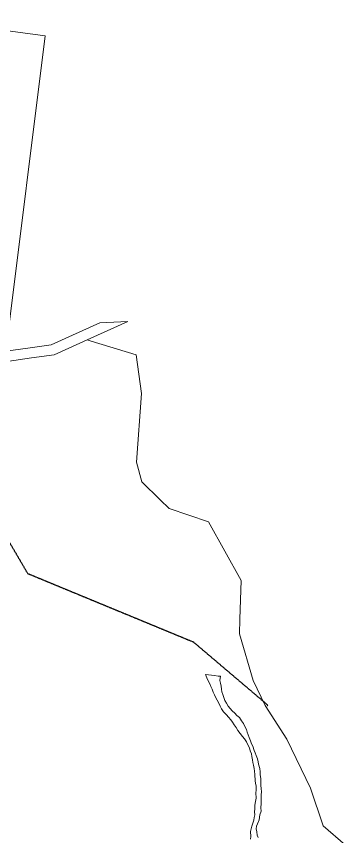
# Model space of a CAD drawing. Header units: metres. Extents: x 209078 to 212397, y 6290320 to 6293148.
# Drawn here: x 211602 to 212243, y 6291434 to 6293033 of the extents above; entities that cross this region are included whole.
import ezdxf

# ---------------------------------------------------------------- set-up
doc = ezdxf.new("R2010")
doc.units = ezdxf.units.M
doc.linetypes.add('Cable Exist OH', pattern=[1, 1, 0])
doc.layers.add('Cadastre Land Parcels_SP_EXT', color=9, linetype='Continuous', lineweight=5)
doc.layers.add('Cadastre Roads_SP_EXT', color=9, linetype='Continuous', lineweight=5)
doc.layers.add('Mains_HV_EXT', color=7, linetype='Continuous')

msp = doc.modelspace()

# ---------------------------------------------------------------- linework, layer by layer
at = {"layer": 'Cadastre Land Parcels_SP_EXT', "linetype": 'Continuous'}
msp.add_lwpolyline([(211658.1, 6292995.3), (211376.8, 6293033.3), (211358.9, 6292907.9), (211402.8, 6292895.3), (211496, 6292829.2), (211566.9, 6292660.8), (211557.6, 6292523.9), (211540.2, 6292488.7), (211572, 6292413.4), (211584.6, 6292406.4), (211658.1, 6292995.3)], close=True, dxfattribs=at)
for points in [[(212243.2, 6291417), (212199.5, 6291455.2), (212174.9, 6291528.3), (212128.8, 6291624), (212086.6, 6291689.6), (212063.4, 6291738), (212036.2, 6291829.5), (212037.1, 6291858.2), (212039.6, 6291933), (211976.2, 6292048), (211899.3, 6292073.9), (211882, 6292090.9), (211846.2, 6292125.9), (211835.6, 6292163.8), (211845.5, 6292298.2), (211835.3, 6292373.1), (211747.3, 6292400.1), (211739.8, 6292402.4), (211675.5, 6292373.5), (211631.3, 6292367.3), (211583.6, 6292360.6)], [(212058, 6291428.9), (212058.5, 6291434), (212058.2, 6291444.2), (212059.3, 6291449.4), (212060.4, 6291454.4), (212062.8, 6291460.2), (212064.5, 6291466.1), (212065, 6291471.1), (212066.1, 6291476.2), (212065.9, 6291482.5), (212066.3, 6291488.3), (212066.7, 6291495.3), (212067.7, 6291502.4), (212068.9, 6291508.7), (212068.5, 6291519.5), (212068.9, 6291524.6), (212068.7, 6291532.3), (212067.9, 6291537.9), (212067.1, 6291543), (212066.7, 6291555.1), (212065.9, 6291561.4), (212065.1, 6291566.5), (212063.6, 6291573.4), (212062.8, 6291578.4), (212062, 6291583.5), (212060.5, 6291590.4), (212059.7, 6291595.5), (212057.6, 6291601.2), (212056.2, 6291606.8), (212053.5, 6291611.9), (212050, 6291618.8), (212046, 6291624.3), (212042.1, 6291629.3), (212037.5, 6291634.8), (212033.5, 6291641), (212030.1, 6291646.7), (212026.1, 6291651.6), (212022.7, 6291657.2), (212019.4, 6291661.6), (212014.8, 6291666.6), (212010.9, 6291671.4), (212005.6, 6291677.1), (212001.6, 6291683.3), (211998.9, 6291688.3), (211996.1, 6291693.9), (211992.8, 6291700.1), (211990.1, 6291704.5), (211988, 6291710.2), (211985.3, 6291715.7), (211983.2, 6291721.5), (211980.5, 6291726.4), (211978.4, 6291732.1), (211975.7, 6291737.7), (211973, 6291743.4), (211970.1, 6291750.3), (211987.9, 6291747.9), (211995.2, 6291747), (211999.3, 6291746.5), (211998.5, 6291738.5), (211999.3, 6291733.4), (212000.8, 6291727.1), (212001.7, 6291721.3), (212001.8, 6291716.2), (212003.8, 6291711.3), (212006, 6291704.9), (212008.1, 6291699.3), (212011.4, 6291694.3), (212014.7, 6291688.1), (212018.1, 6291683.8), (212022.1, 6291679.4), (212027.2, 6291674.5), (212031.3, 6291670.2), (212036.4, 6291665.9), (212040.4, 6291659.7), (212044.5, 6291654.8), (212047.2, 6291648.4), (212050, 6291642.8), (212051.3, 6291637.8), (212053.4, 6291632.7), (212055.5, 6291627.1), (212058.2, 6291620.9), (212059.7, 6291614.6), (212062.4, 6291610.2), (212065.2, 6291602), (212067.2, 6291597.1), (212069.3, 6291592), (212071.5, 6291585.6), (212072.9, 6291580), (212073.7, 6291574.9), (212075.9, 6291566.8), (212076.7, 6291560.5), (212076.9, 6291554.7), (212077.8, 6291547.2), (212078.1, 6291534.4), (212078.4, 6291527.4), (212079.3, 6291521.8), (212078.8, 6291514.8), (212079, 6291509.7), (212078.6, 6291503.4), (212078.7, 6291498.3), (212078.3, 6291490), (212078.5, 6291483.6), (212076.2, 6291476.5), (212074.7, 6291466.9), (212071.7, 6291458.6), (212069.4, 6291454.1), (212068.9, 6291449), (212070.3, 6291443.4), (212071.2, 6291437), (212072.6, 6291432)]]:
    msp.add_lwpolyline(points, dxfattribs=at)
at = {"layer": 'Cadastre Roads_SP_EXT', "linetype": 'Continuous'}
msp.add_lwpolyline([(211583.6, 6292360.6), (211631.3, 6292367.3), (211675.5, 6292373.5), (211739.8, 6292402.4), (211819.2, 6292438.2), (211764.5, 6292435.6), (211731.6, 6292420.8), (211669.8, 6292393), (211624.3, 6292386.6), (211581.4, 6292380.6)], dxfattribs=at)
at = {"layer": 'Mains_HV_EXT', "linetype": 'Cable Exist OH'}
msp.add_lwpolyline([(211337.8, 6292588.9), (211390.7, 6292345.6), (211623.8, 6291947), (211946.8, 6291813.4), (212090.1, 6291691.6), (212091.5, 6291689.3)], dxfattribs=at)

doc.saveas('drawing.dxf')
